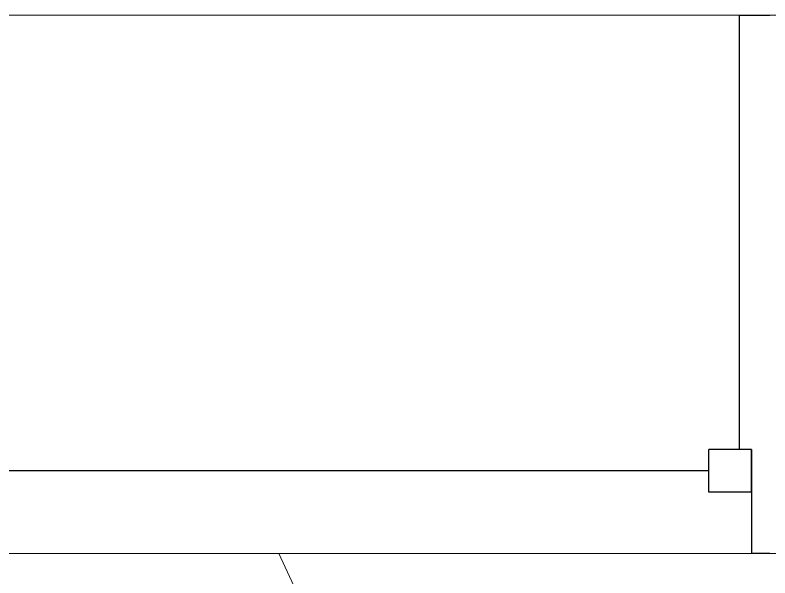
# Model space of a CAD drawing. Header units: inches. Extents: x -1176 to 1551, y -3558 to 978.
# Drawn here: x -117.22 to -86.38, y 83.47 to 106.47 of the extents above; entities that cross this region are included whole.
import ezdxf

# ---------------------------------------------------------------- set-up
doc = ezdxf.new("R2010")
doc.units = ezdxf.units.IN
doc.header["$MEASUREMENT"] = 0
doc.linetypes.add('Demolished', pattern=[0.1875, 0.125, -0.0625])
doc.linetypes.add('Overhead 1_16_', pattern=[0.101562, 0.0625, -0.039062])
for name, color, linetype, lineweight in [('A-GLAZ', 151, 'Continuous', 18), ('A-WALL', 113, 'Continuous', 18), ('S-STRS', 31, 'Demolished', 9), ('S-STRS-MBND', 31, 'Continuous', 18)]:
    doc.layers.add(name, color=color, linetype=linetype, lineweight=lineweight)

# ---------------------------------------------------------------- blocks, each defined once
blk = doc.blocks.new('Double Hung - side window 4_ 4_ x 5_ 6_-6975700-1st Floor Demo')
at = {"layer": 'A-GLAZ', "color": 8, "lineweight": 30}
for p, q in [((-26, 11), (-25.25, 11)), ((-25.25, 6.75), (-25.25, 11)), ((-25.25, 8.5), (-25.25, 6.75)), ((-25.25, 8.5), (-23.5, 8.5)), ((-23.5, 8.5), (-23.5, 6.75)), ((-23.5, 7.625), (23.5, 7.625)), ((-25.25, 6.75), (-23.5, 6.75)), ((-25.25, 6.75), (-24.75, 6.75)), ((-24.75, -11), (-24.75, 6.75)), ((-24.75, -11), (-26, -11))]:
    blk.add_line(p, q, dxfattribs=at)

msp = doc.modelspace()

# ---------------------------------------------------------------- linework, layer by layer
at = {"layer": 'A-WALL', "lineweight": 9}
for p, q in [((-154.385, 106.468), (-70.385, 106.468)), ((-115.119, 84.468), (-154.385, 84.468)), ((-70.385, 84.468), (-106.447, 84.468))]:
    msp.add_line(p, q, dxfattribs=at)
at = {"layer": 'S-STRS', "linetype": 'Continuous'}
msp.add_line((-115.119, 84.468), (-106.447, 84.468), dxfattribs=at)
at = {"layer": 'S-STRS-MBND', "linetype": 'Overhead 1_16_', "lineweight": 9}
msp.add_line((-106.447, 84.468), (-35.039, 84.468), dxfattribs=at)
at = {"layer": 'S-STRS-MBND', "lineweight": 9}
msp.add_line((-100.17, 71.007), (-106.447, 84.468), dxfattribs=at)

# ---------------------------------------------------------------- block references
at = {"layer": 'A-GLAZ', "rotation": 180}
msp.add_blockref('Double Hung - side window 4_ 4_ x 5_ 6_-6975700-1st Floor Demo', (-112.385, 95.468), dxfattribs=at)

doc.saveas('drawing.dxf')
